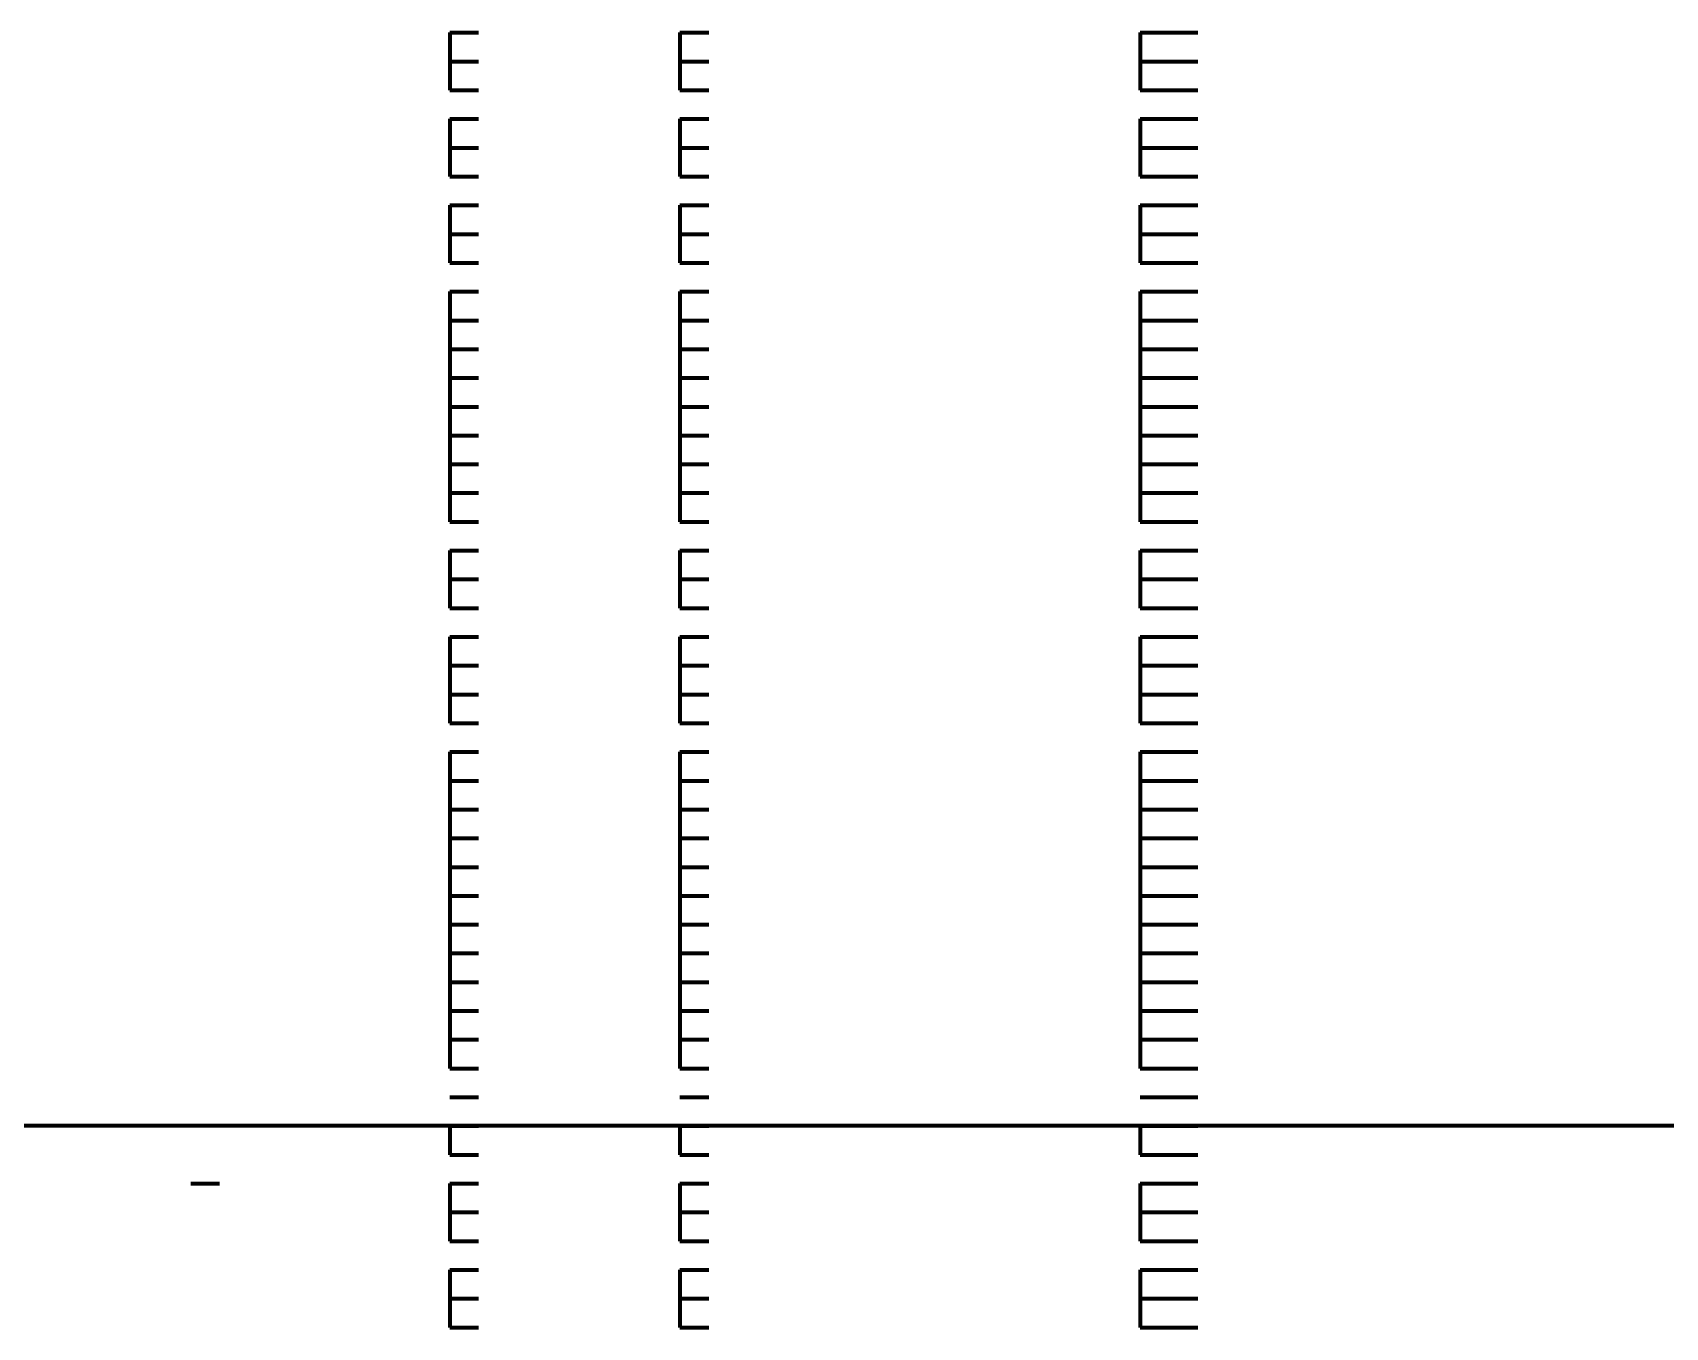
# Model space of a CAD drawing. Header units: inches. Extents: x 16 to 776, y 37 to 575.
# Drawn here: x 306.25 to 315.71, y 320 to 327.5 of the extents above; entities that cross this region are included whole.
import ezdxf

# ---------------------------------------------------------------- set-up
doc = ezdxf.new("R2010")
doc.units = ezdxf.units.IN
doc.header["$MEASUREMENT"] = 0
doc.layers.add('P', color=250, linetype='CONTINUOUS', lineweight=100)

msp = doc.modelspace()

# ---------------------------------------------------------------- linework, layer by layer
at = {"layer": 'P', "color": 0, "linetype": 'Continuous'}
for points in [[(308.6667, 327.5), (308.8333, 327.5)], [(308.6667, 327.5), (308.6667, 327.3333)], [(308.6667, 327.5), (308.8333, 327.5)], [(308.8333, 327.5), (308.8333, 327.5)], [(308.8333, 327.5), (308.8333, 327.5)], [(310, 327.5), (310, 327.5)], [(310, 327.5), (310.1667, 327.5)], [(310, 327.5), (310, 327.3333)], [(310, 327.5), (310.1667, 327.5)], [(310, 327.5), (310, 327.5)], [(312.6667, 327.5), (312.8333, 327.5)], [(312.6667, 327.5), (312.6667, 327.3333)], [(312.6667, 327.5), (312.8333, 327.5)], [(312.8333, 327.5), (313, 327.5)], [(312.8333, 327.5), (313, 327.5)], [(308.6667, 327.3333), (308.8333, 327.3333)], [(308.6667, 327.3333), (308.6667, 327.1667)], [(308.6667, 327.3333), (308.8333, 327.3333)], [(308.8333, 327.3333), (308.8333, 327.3333)], [(308.8333, 327.3333), (308.8333, 327.3333)], [(310, 327.3333), (310, 327.3333)], [(310, 327.3333), (310.1667, 327.3333)], [(310, 327.3333), (310, 327.1667)], [(310, 327.3333), (310.1667, 327.3333)], [(310, 327.3333), (310, 327.3333)], [(312.6667, 327.3333), (312.8333, 327.3333)], [(312.6667, 327.3333), (312.6667, 327.1667)], [(312.6667, 327.3333), (312.8333, 327.3333)], [(312.8333, 327.3333), (313, 327.3333)], [(312.8333, 327.3333), (313, 327.3333)], [(308.6667, 327.1667), (308.8333, 327.1667)], [(308.6667, 327.1667), (308.6667, 327.1667)], [(308.6667, 327.1667), (308.8333, 327.1667)], [(308.6667, 327.1667), (308.8333, 327.1667)], [(308.6667, 327.1667), (308.8333, 327.1667)], [(308.8333, 327.1667), (308.8333, 327.1667)], [(308.8333, 327.1667), (308.8333, 327.1667)], [(308.8333, 327.1667), (308.8333, 327.1667)], [(308.8333, 327.1667), (308.8333, 327.1667)], [(310, 327.1667), (310, 327.1667)], [(310, 327.1667), (310.1667, 327.1667)], [(310, 327.1667), (310, 327.1667)], [(310, 327.1667), (310, 327.1667)], [(310, 327.1667), (310.1667, 327.1667)], [(310, 327.1667), (310.1667, 327.1667)], [(310, 327.1667), (310, 327.1667)], [(310, 327.1667), (310.1667, 327.1667)], [(310, 327.1667), (310, 327.1667)], [(312.6667, 327.1667), (312.8333, 327.1667)], [(312.6667, 327.1667), (312.6667, 327.1667)], [(312.6667, 327.1667), (312.8333, 327.1667)], [(312.6667, 327.1667), (312.8333, 327.1667)], [(312.6667, 327.1667), (312.8333, 327.1667)], [(312.8333, 327.1667), (313, 327.1667)], [(312.8333, 327.1667), (313, 327.1667)], [(312.8333, 327.1667), (313, 327.1667)], [(312.8333, 327.1667), (313, 327.1667)], [(308.6667, 327), (308.8333, 327)], [(308.6667, 327), (308.6667, 326.8333)], [(308.6667, 327), (308.8333, 327)], [(308.8333, 327), (308.8333, 327)], [(308.8333, 327), (308.8333, 327)], [(310, 327), (310, 327)], [(310, 327), (310.1667, 327)], [(310, 327), (310, 326.8333)], [(310, 327), (310.1667, 327)], [(310, 327), (310, 327)], [(312.6667, 327), (312.8333, 327)], [(312.6667, 327), (312.6667, 326.8333)], [(312.6667, 327), (312.8333, 327)], [(312.8333, 327), (313, 327)], [(312.8333, 327), (313, 327)], [(308.6667, 326.8333), (308.8333, 326.8333)], [(308.6667, 326.8333), (308.6667, 326.8333)], [(308.6667, 326.8333), (308.8333, 326.8333)], [(308.6667, 326.8333), (308.8333, 326.8333)], [(308.6667, 326.8333), (308.6667, 326.6667)], [(308.6667, 326.8333), (308.8333, 326.8333)], [(308.8333, 326.8333), (308.8333, 326.8333)], [(308.8333, 326.8333), (308.8333, 326.8333)], [(308.8333, 326.8333), (308.8333, 326.8333)], [(308.8333, 326.8333), (308.8333, 326.8333)], [(310, 326.8333), (310, 326.8333)], [(310, 326.8333), (310.1667, 326.8333)], [(310, 326.8333), (310, 326.8333)], [(310, 326.8333), (310, 326.8333)], [(310, 326.8333), (310.1667, 326.8333)], [(310, 326.8333), (310.1667, 326.8333)], [(310, 326.8333), (310, 326.8333)], [(310, 326.8333), (310, 326.6667)], [(310, 326.8333), (310.1667, 326.8333)], [(310, 326.8333), (310, 326.8333)], [(312.6667, 326.8333), (312.8333, 326.8333)], [(312.6667, 326.8333), (312.6667, 326.8333)], [(312.6667, 326.8333), (312.8333, 326.8333)], [(312.6667, 326.8333), (312.8333, 326.8333)], [(312.6667, 326.8333), (312.6667, 326.6667)], [(312.6667, 326.8333), (312.8333, 326.8333)], [(312.8333, 326.8333), (313, 326.8333)], [(312.8333, 326.8333), (313, 326.8333)], [(312.8333, 326.8333), (313, 326.8333)], [(312.8333, 326.8333), (313, 326.8333)], [(308.6667, 326.6667), (308.8333, 326.6667)], [(308.6667, 326.6667), (308.8333, 326.6667)], [(308.8333, 326.6667), (308.8333, 326.6667)], [(308.8333, 326.6667), (308.8333, 326.6667)], [(310, 326.6667), (310, 326.6667)], [(310, 326.6667), (310.1667, 326.6667)], [(310, 326.6667), (310.1667, 326.6667)], [(310, 326.6667), (310, 326.6667)], [(312.6667, 326.6667), (312.8333, 326.6667)], [(312.6667, 326.6667), (312.8333, 326.6667)], [(312.8333, 326.6667), (313, 326.6667)], [(312.8333, 326.6667), (313, 326.6667)], [(308.6667, 326.5), (308.8333, 326.5)], [(308.6667, 326.5), (308.6667, 326.3333)], [(308.6667, 326.5), (308.8333, 326.5)], [(308.8333, 326.5), (308.8333, 326.5)], [(308.8333, 326.5), (308.8333, 326.5)], [(310, 326.5), (310, 326.5)], [(310, 326.5), (310.1667, 326.5)], [(310, 326.5), (310, 326.3333)], [(310, 326.5), (310.1667, 326.5)], [(310, 326.5), (310, 326.5)], [(312.6667, 326.5), (312.8333, 326.5)], [(312.6667, 326.5), (312.6667, 326.3333)], [(312.6667, 326.5), (312.8333, 326.5)], [(312.8333, 326.5), (313, 326.5)], [(312.8333, 326.5), (313, 326.5)], [(308.6667, 326.3333), (308.8333, 326.3333)], [(308.6667, 326.3333), (308.6667, 326.3333)], [(308.6667, 326.3333), (308.8333, 326.3333)], [(308.6667, 326.3333), (308.8333, 326.3333)], [(308.6667, 326.3333), (308.6667, 326.1667)], [(308.6667, 326.3333), (308.8333, 326.3333)], [(308.8333, 326.3333), (308.8333, 326.3333)], [(308.8333, 326.3333), (308.8333, 326.3333)], [(308.8333, 326.3333), (308.8333, 326.3333)], [(308.8333, 326.3333), (308.8333, 326.3333)], [(310, 326.3333), (310, 326.3333)], [(310, 326.3333), (310.1667, 326.3333)], [(310, 326.3333), (310, 326.3333)], [(310, 326.3333), (310, 326.3333)], [(310, 326.3333), (310.1667, 326.3333)], [(310, 326.3333), (310.1667, 326.3333)], [(310, 326.3333), (310, 326.3333)], [(310, 326.3333), (310, 326.1667)], [(310, 326.3333), (310.1667, 326.3333)], [(310, 326.3333), (310, 326.3333)], [(312.6667, 326.3333), (312.8333, 326.3333)], [(312.6667, 326.3333), (312.6667, 326.3333)], [(312.6667, 326.3333), (312.8333, 326.3333)], [(312.6667, 326.3333), (312.8333, 326.3333)], [(312.6667, 326.3333), (312.6667, 326.1667)], [(312.6667, 326.3333), (312.8333, 326.3333)], [(312.8333, 326.3333), (313, 326.3333)], [(312.8333, 326.3333), (313, 326.3333)], [(312.8333, 326.3333), (313, 326.3333)], [(312.8333, 326.3333), (313, 326.3333)], [(308.6667, 326.1667), (308.8333, 326.1667)], [(308.6667, 326.1667), (308.8333, 326.1667)], [(308.8333, 326.1667), (308.8333, 326.1667)], [(308.8333, 326.1667), (308.8333, 326.1667)], [(310, 326.1667), (310, 326.1667)], [(310, 326.1667), (310.1667, 326.1667)], [(310, 326.1667), (310.1667, 326.1667)], [(310, 326.1667), (310, 326.1667)], [(312.6667, 326.1667), (312.8333, 326.1667)], [(312.6667, 326.1667), (312.8333, 326.1667)], [(312.8333, 326.1667), (313, 326.1667)], [(312.8333, 326.1667), (313, 326.1667)], [(308.6667, 326), (308.8333, 326)], [(308.6667, 326), (308.6667, 326)], [(308.6667, 326), (308.8333, 326)], [(308.6667, 326), (308.8333, 326)], [(308.6667, 326), (308.6667, 325.8333)], [(308.6667, 326), (308.8333, 326)], [(308.8333, 326), (308.8333, 326)], [(308.8333, 326), (308.8333, 326)], [(308.8333, 326), (308.8333, 326)], [(308.8333, 326), (308.8333, 326)], [(310, 326), (310, 326)], [(310, 326), (310.1667, 326)], [(310, 326), (310, 326)], [(310, 326), (310, 326)], [(310, 326), (310.1667, 326)], [(310, 326), (310.1667, 326)], [(310, 326), (310, 326)], [(310, 326), (310, 325.8333)], [(310, 326), (310.1667, 326)], [(310, 326), (310, 326)], [(312.6667, 326), (312.8333, 326)], [(312.6667, 326), (312.6667, 326)], [(312.6667, 326), (312.8333, 326)], [(312.6667, 326), (312.8333, 326)], [(312.6667, 326), (312.6667, 325.8333)], [(312.6667, 326), (312.8333, 326)], [(312.8333, 326), (313, 326)], [(312.8333, 326), (313, 326)], [(312.8333, 326), (313, 326)], [(312.8333, 326), (313, 326)], [(308.6667, 325.8333), (308.8333, 325.8333)], [(308.6667, 325.8333), (308.6667, 325.6667)], [(308.6667, 325.8333), (308.8333, 325.8333)], [(308.8333, 325.8333), (308.8333, 325.8333)], [(308.8333, 325.8333), (308.8333, 325.8333)], [(310, 325.8333), (310, 325.8333)], [(310, 325.8333), (310.1667, 325.8333)], [(310, 325.8333), (310, 325.6667)], [(310, 325.8333), (310.1667, 325.8333)], [(310, 325.8333), (310, 325.8333)], [(312.6667, 325.8333), (312.8333, 325.8333)], [(312.6667, 325.8333), (312.6667, 325.6667)], [(312.6667, 325.8333), (312.8333, 325.8333)], [(312.8333, 325.8333), (313, 325.8333)], [(312.8333, 325.8333), (313, 325.8333)], [(308.6667, 325.6667), (308.8333, 325.6667)], [(308.6667, 325.6667), (308.6667, 325.5)], [(308.6667, 325.6667), (308.8333, 325.6667)], [(308.8333, 325.6667), (308.8333, 325.6667)], [(308.8333, 325.6667), (308.8333, 325.6667)], [(310, 325.6667), (310, 325.6667)], [(310, 325.6667), (310.1667, 325.6667)], [(310, 325.6667), (310, 325.5)], [(310, 325.6667), (310.1667, 325.6667)], [(310, 325.6667), (310, 325.6667)], [(312.6667, 325.6667), (312.8333, 325.6667)], [(312.6667, 325.6667), (312.6667, 325.5)], [(312.6667, 325.6667), (312.8333, 325.6667)], [(312.8333, 325.6667), (313, 325.6667)], [(312.8333, 325.6667), (313, 325.6667)], [(308.6667, 325.5), (308.8333, 325.5)], [(308.6667, 325.5), (308.8333, 325.5)], [(308.6667, 325.5), (308.8333, 325.5)], [(308.6667, 325.5), (308.6667, 325.3333)], [(308.6667, 325.5), (308.8333, 325.5)], [(308.8333, 325.5), (308.8333, 325.5)], [(308.8333, 325.5), (308.8333, 325.5)], [(308.8333, 325.5), (308.8333, 325.5)], [(308.8333, 325.5), (308.8333, 325.5)], [(310, 325.5), (310, 325.5)], [(310, 325.5), (310.1667, 325.5)], [(310, 325.5), (310, 325.5)], [(310, 325.5), (310.1667, 325.5)], [(310, 325.5), (310.1667, 325.5)], [(310, 325.5), (310, 325.5)], [(310, 325.5), (310, 325.3333)], [(310, 325.5), (310.1667, 325.5)], [(310, 325.5), (310, 325.5)], [(312.6667, 325.5), (312.8333, 325.5)], [(312.6667, 325.5), (312.8333, 325.5)], [(312.6667, 325.5), (312.8333, 325.5)], [(312.6667, 325.5), (312.6667, 325.3333)], [(312.6667, 325.5), (312.8333, 325.5)], [(312.8333, 325.5), (313, 325.5)], [(312.8333, 325.5), (313, 325.5)], [(312.8333, 325.5), (313, 325.5)], [(312.8333, 325.5), (313, 325.5)], [(308.6667, 325.3333), (308.8333, 325.3333)], [(308.6667, 325.3333), (308.6667, 325.1667)], [(308.6667, 325.3333), (308.8333, 325.3333)], [(308.8333, 325.3333), (308.8333, 325.3333)], [(308.8333, 325.3333), (308.8333, 325.3333)], [(310, 325.3333), (310, 325.3333)], [(310, 325.3333), (310.1667, 325.3333)], [(310, 325.3333), (310, 325.1667)], [(310, 325.3333), (310.1667, 325.3333)], [(310, 325.3333), (310, 325.3333)], [(312.6667, 325.3333), (312.8333, 325.3333)], [(312.6667, 325.3333), (312.6667, 325.1667)], [(312.6667, 325.3333), (312.8333, 325.3333)], [(312.8333, 325.3333), (313, 325.3333)], [(312.8333, 325.3333), (313, 325.3333)], [(308.6667, 325.1667), (308.8333, 325.1667)], [(308.6667, 325.1667), (308.6667, 325)], [(308.6667, 325.1667), (308.8333, 325.1667)], [(308.8333, 325.1667), (308.8333, 325.1667)], [(308.8333, 325.1667), (308.8333, 325.1667)], [(310, 325.1667), (310, 325.1667)], [(310, 325.1667), (310.1667, 325.1667)], [(310, 325.1667), (310, 325)], [(310, 325.1667), (310.1667, 325.1667)], [(310, 325.1667), (310, 325.1667)], [(312.6667, 325.1667), (312.8333, 325.1667)], [(312.6667, 325.1667), (312.6667, 325)], [(312.6667, 325.1667), (312.8333, 325.1667)], [(312.8333, 325.1667), (313, 325.1667)], [(312.8333, 325.1667), (313, 325.1667)], [(308.6667, 325), (308.8333, 325)], [(308.6667, 325), (308.8333, 325)], [(308.6667, 325), (308.8333, 325)], [(308.6667, 325), (308.6667, 324.8333)], [(308.6667, 325), (308.8333, 325)], [(308.8333, 325), (308.8333, 325)], [(308.8333, 325), (308.8333, 325)], [(308.8333, 325), (308.8333, 325)], [(308.8333, 325), (308.8333, 325)], [(310, 325), (310, 325)], [(310, 325), (310.1667, 325)], [(310, 325), (310, 325)], [(310, 325), (310.1667, 325)], [(310, 325), (310.1667, 325)], [(310, 325), (310, 325)], [(310, 325), (310, 324.8333)], [(310, 325), (310.1667, 325)], [(310, 325), (310, 325)], [(312.6667, 325), (312.8333, 325)], [(312.6667, 325), (312.8333, 325)], [(312.6667, 325), (312.8333, 325)], [(312.6667, 325), (312.6667, 324.8333)], [(312.6667, 325), (312.8333, 325)], [(312.8333, 325), (313, 325)], [(312.8333, 325), (313, 325)], [(312.8333, 325), (313, 325)], [(312.8333, 325), (313, 325)], [(308.6667, 324.8333), (308.8333, 324.8333)], [(308.6667, 324.8333), (308.6667, 324.6667)], [(308.6667, 324.8333), (308.8333, 324.8333)], [(308.8333, 324.8333), (308.8333, 324.8333)], [(308.8333, 324.8333), (308.8333, 324.8333)], [(310, 324.8333), (310, 324.8333)], [(310, 324.8333), (310.1667, 324.8333)], [(310, 324.8333), (310, 324.6667)], [(310, 324.8333), (310.1667, 324.8333)], [(310, 324.8333), (310, 324.8333)], [(312.6667, 324.8333), (312.8333, 324.8333)], [(312.6667, 324.8333), (312.6667, 324.6667)], [(312.6667, 324.8333), (312.8333, 324.8333)], [(312.8333, 324.8333), (313, 324.8333)], [(312.8333, 324.8333), (313, 324.8333)], [(308.6667, 324.6667), (308.8333, 324.6667)], [(308.6667, 324.6667), (308.6667, 324.6667)], [(308.6667, 324.6667), (308.8333, 324.6667)], [(308.6667, 324.6667), (308.8333, 324.6667)], [(308.6667, 324.6667), (308.8333, 324.6667)], [(308.8333, 324.6667), (308.8333, 324.6667)], [(308.8333, 324.6667), (308.8333, 324.6667)], [(308.8333, 324.6667), (308.8333, 324.6667)], [(308.8333, 324.6667), (308.8333, 324.6667)], [(310, 324.6667), (310, 324.6667)], [(310, 324.6667), (310.1667, 324.6667)], [(310, 324.6667), (310, 324.6667)], [(310, 324.6667), (310, 324.6667)], [(310, 324.6667), (310.1667, 324.6667)], [(310, 324.6667), (310.1667, 324.6667)], [(310, 324.6667), (310, 324.6667)], [(310, 324.6667), (310.1667, 324.6667)], [(310, 324.6667), (310, 324.6667)], [(312.6667, 324.6667), (312.8333, 324.6667)], [(312.6667, 324.6667), (312.6667, 324.6667)], [(312.6667, 324.6667), (312.8333, 324.6667)], [(312.6667, 324.6667), (312.8333, 324.6667)], [(312.6667, 324.6667), (312.8333, 324.6667)], [(312.8333, 324.6667), (313, 324.6667)], [(312.8333, 324.6667), (313, 324.6667)], [(312.8333, 324.6667), (313, 324.6667)], [(312.8333, 324.6667), (313, 324.6667)], [(308.6667, 324.5), (308.8333, 324.5)], [(308.6667, 324.5), (308.6667, 324.3333)], [(308.6667, 324.5), (308.8333, 324.5)], [(308.8333, 324.5), (308.8333, 324.5)], [(308.8333, 324.5), (308.8333, 324.5)], [(310, 324.5), (310, 324.5)], [(310, 324.5), (310.1667, 324.5)], [(310, 324.5), (310, 324.3333)], [(310, 324.5), (310.1667, 324.5)], [(310, 324.5), (310, 324.5)], [(312.6667, 324.5), (312.8333, 324.5)], [(312.6667, 324.5), (312.6667, 324.3333)], [(312.6667, 324.5), (312.8333, 324.5)], [(312.8333, 324.5), (313, 324.5)], [(312.8333, 324.5), (313, 324.5)], [(308.6667, 324.3333), (308.8333, 324.3333)], [(308.6667, 324.3333), (308.6667, 324.1667)], [(308.6667, 324.3333), (308.8333, 324.3333)], [(308.8333, 324.3333), (308.8333, 324.3333)], [(308.8333, 324.3333), (308.8333, 324.3333)], [(310, 324.3333), (310, 324.3333)], [(310, 324.3333), (310.1667, 324.3333)], [(310, 324.3333), (310, 324.1667)], [(310, 324.3333), (310.1667, 324.3333)], [(310, 324.3333), (310, 324.3333)], [(312.6667, 324.3333), (312.8333, 324.3333)], [(312.6667, 324.3333), (312.6667, 324.1667)], [(312.6667, 324.3333), (312.8333, 324.3333)], [(312.8333, 324.3333), (313, 324.3333)], [(312.8333, 324.3333), (313, 324.3333)], [(308.6667, 324.1667), (308.8333, 324.1667)], [(308.6667, 324.1667), (308.6667, 324.1667)], [(308.6667, 324.1667), (308.8333, 324.1667)], [(308.6667, 324.1667), (308.8333, 324.1667)], [(308.6667, 324.1667), (308.8333, 324.1667)], [(308.8333, 324.1667), (308.8333, 324.1667)], [(308.8333, 324.1667), (308.8333, 324.1667)], [(308.8333, 324.1667), (308.8333, 324.1667)], [(308.8333, 324.1667), (308.8333, 324.1667)], [(310, 324.1667), (310, 324.1667)], [(310, 324.1667), (310.1667, 324.1667)], [(310, 324.1667), (310, 324.1667)], [(310, 324.1667), (310, 324.1667)], [(310, 324.1667), (310.1667, 324.1667)], [(310, 324.1667), (310.1667, 324.1667)], [(310, 324.1667), (310, 324.1667)], [(310, 324.1667), (310.1667, 324.1667)], [(310, 324.1667), (310, 324.1667)], [(312.6667, 324.1667), (312.8333, 324.1667)], [(312.6667, 324.1667), (312.6667, 324.1667)], [(312.6667, 324.1667), (312.8333, 324.1667)], [(312.6667, 324.1667), (312.8333, 324.1667)], [(312.6667, 324.1667), (312.8333, 324.1667)], [(312.8333, 324.1667), (313, 324.1667)], [(312.8333, 324.1667), (313, 324.1667)], [(312.8333, 324.1667), (313, 324.1667)], [(312.8333, 324.1667), (313, 324.1667)], [(308.6667, 324), (308.8333, 324)], [(308.6667, 324), (308.6667, 323.8333)], [(308.6667, 324), (308.8333, 324)], [(308.8333, 324), (308.8333, 324)], [(308.8333, 324), (308.8333, 324)], [(310, 324), (310, 324)], [(310, 324), (310.1667, 324)], [(310, 324), (310, 323.8333)], [(310, 324), (310.1667, 324)], [(310, 324), (310, 324)], [(312.6667, 324), (312.8333, 324)], [(312.6667, 324), (312.6667, 323.8333)], [(312.6667, 324), (312.8333, 324)], [(312.8333, 324), (313, 324)], [(312.8333, 324), (313, 324)], [(308.6667, 323.8333), (308.8333, 323.8333)], [(308.6667, 323.8333), (308.6667, 323.8333)], [(308.6667, 323.8333), (308.8333, 323.8333)], [(308.6667, 323.8333), (308.8333, 323.8333)], [(308.6667, 323.8333), (308.6667, 323.6667)], [(308.6667, 323.8333), (308.8333, 323.8333)], [(308.8333, 323.8333), (308.8333, 323.8333)], [(308.8333, 323.8333), (308.8333, 323.8333)], [(308.8333, 323.8333), (308.8333, 323.8333)], [(308.8333, 323.8333), (308.8333, 323.8333)], [(310, 323.8333), (310, 323.8333)], [(310, 323.8333), (310.1667, 323.8333)], [(310, 323.8333), (310, 323.8333)], [(310, 323.8333), (310, 323.8333)], [(310, 323.8333), (310.1667, 323.8333)], [(310, 323.8333), (310.1667, 323.8333)], [(310, 323.8333), (310, 323.8333)], [(310, 323.8333), (310, 323.6667)], [(310, 323.8333), (310.1667, 323.8333)], [(310, 323.8333), (310, 323.8333)], [(312.6667, 323.8333), (312.8333, 323.8333)], [(312.6667, 323.8333), (312.6667, 323.8333)], [(312.6667, 323.8333), (312.8333, 323.8333)], [(312.6667, 323.8333), (312.8333, 323.8333)], [(312.6667, 323.8333), (312.6667, 323.6667)], [(312.6667, 323.8333), (312.8333, 323.8333)], [(312.8333, 323.8333), (313, 323.8333)], [(312.8333, 323.8333), (313, 323.8333)], [(312.8333, 323.8333), (313, 323.8333)], [(312.8333, 323.8333), (313, 323.8333)], [(308.6667, 323.6667), (308.8333, 323.6667)], [(308.6667, 323.6667), (308.6667, 323.5)], [(308.6667, 323.6667), (308.8333, 323.6667)], [(308.8333, 323.6667), (308.8333, 323.6667)], [(308.8333, 323.6667), (308.8333, 323.6667)], [(310, 323.6667), (310, 323.6667)], [(310, 323.6667), (310.1667, 323.6667)], [(310, 323.6667), (310, 323.5)], [(310, 323.6667), (310.1667, 323.6667)], [(310, 323.6667), (310, 323.6667)], [(312.6667, 323.6667), (312.8333, 323.6667)], [(312.6667, 323.6667), (312.6667, 323.5)], [(312.6667, 323.6667), (312.8333, 323.6667)], [(312.8333, 323.6667), (313, 323.6667)], [(312.8333, 323.6667), (313, 323.6667)], [(308.6667, 323.5), (308.8333, 323.5)], [(308.6667, 323.5), (308.8333, 323.5)], [(308.8333, 323.5), (308.8333, 323.5)], [(308.8333, 323.5), (308.8333, 323.5)], [(310, 323.5), (310, 323.5)], [(310, 323.5), (310.1667, 323.5)], [(310, 323.5), (310.1667, 323.5)], [(310, 323.5), (310, 323.5)], [(312.6667, 323.5), (312.8333, 323.5)], [(312.6667, 323.5), (312.8333, 323.5)], [(312.8333, 323.5), (313, 323.5)], [(312.8333, 323.5), (313, 323.5)], [(308.6667, 323.3333), (308.8333, 323.3333)], [(308.6667, 323.3333), (308.6667, 323.3333)], [(308.6667, 323.3333), (308.8333, 323.3333)], [(308.6667, 323.3333), (308.8333, 323.3333)], [(308.6667, 323.3333), (308.6667, 323.1667)], [(308.6667, 323.3333), (308.8333, 323.3333)], [(308.8333, 323.3333), (308.8333, 323.3333)], [(308.8333, 323.3333), (308.8333, 323.3333)], [(308.8333, 323.3333), (308.8333, 323.3333)], [(308.8333, 323.3333), (308.8333, 323.3333)], [(310, 323.3333), (310, 323.3333)], [(310, 323.3333), (310.1667, 323.3333)], [(310, 323.3333), (310, 323.3333)], [(310, 323.3333), (310, 323.3333)], [(310, 323.3333), (310.1667, 323.3333)], [(310, 323.3333), (310.1667, 323.3333)], [(310, 323.3333), (310, 323.3333)], [(310, 323.3333), (310, 323.1667)], [(310, 323.3333), (310.1667, 323.3333)], [(310, 323.3333), (310, 323.3333)], [(312.6667, 323.3333), (312.8333, 323.3333)], [(312.6667, 323.3333), (312.6667, 323.3333)], [(312.6667, 323.3333), (312.8333, 323.3333)], [(312.6667, 323.3333), (312.8333, 323.3333)], [(312.6667, 323.3333), (312.6667, 323.1667)], [(312.6667, 323.3333), (312.8333, 323.3333)], [(312.8333, 323.3333), (313, 323.3333)], [(312.8333, 323.3333), (313, 323.3333)], [(312.8333, 323.3333), (313, 323.3333)], [(312.8333, 323.3333), (313, 323.3333)], [(308.6667, 323.1667), (308.8333, 323.1667)], [(308.6667, 323.1667), (308.6667, 323)], [(308.6667, 323.1667), (308.8333, 323.1667)], [(308.8333, 323.1667), (308.8333, 323.1667)], [(308.8333, 323.1667), (308.8333, 323.1667)], [(310, 323.1667), (310, 323.1667)], [(310, 323.1667), (310.1667, 323.1667)], [(310, 323.1667), (310, 323)], [(310, 323.1667), (310.1667, 323.1667)], [(310, 323.1667), (310, 323.1667)], [(312.6667, 323.1667), (312.8333, 323.1667)], [(312.6667, 323.1667), (312.6667, 323)], [(312.6667, 323.1667), (312.8333, 323.1667)], [(312.8333, 323.1667), (313, 323.1667)], [(312.8333, 323.1667), (313, 323.1667)], [(308.6667, 323), (308.8333, 323)], [(308.6667, 323), (308.8333, 323)], [(308.6667, 323), (308.8333, 323)], [(308.6667, 323), (308.6667, 322.8333)], [(308.6667, 323), (308.8333, 323)], [(308.8333, 323), (308.8333, 323)], [(308.8333, 323), (308.8333, 323)], [(308.8333, 323), (308.8333, 323)], [(308.8333, 323), (308.8333, 323)], [(310, 323), (310, 323)], [(310, 323), (310.1667, 323)], [(310, 323), (310, 323)], [(310, 323), (310.1667, 323)], [(310, 323), (310.1667, 323)], [(310, 323), (310, 323)], [(310, 323), (310, 322.8333)], [(310, 323), (310.1667, 323)], [(310, 323), (310, 323)], [(312.6667, 323), (312.8333, 323)], [(312.6667, 323), (312.8333, 323)], [(312.6667, 323), (312.8333, 323)], [(312.6667, 323), (312.6667, 322.8333)], [(312.6667, 323), (312.8333, 323)], [(312.8333, 323), (313, 323)], [(312.8333, 323), (313, 323)], [(312.8333, 323), (313, 323)], [(312.8333, 323), (313, 323)], [(308.6667, 322.8333), (308.8333, 322.8333)], [(308.6667, 322.8333), (308.6667, 322.6667)], [(308.6667, 322.8333), (308.8333, 322.8333)], [(308.8333, 322.8333), (308.8333, 322.8333)], [(308.8333, 322.8333), (308.8333, 322.8333)], [(310, 322.8333), (310, 322.8333)], [(310, 322.8333), (310.1667, 322.8333)], [(310, 322.8333), (310, 322.6667)], [(310, 322.8333), (310.1667, 322.8333)], [(310, 322.8333), (310, 322.8333)], [(312.6667, 322.8333), (312.8333, 322.8333)], [(312.6667, 322.8333), (312.6667, 322.6667)], [(312.6667, 322.8333), (312.8333, 322.8333)], [(312.8333, 322.8333), (313, 322.8333)], [(312.8333, 322.8333), (313, 322.8333)], [(308.6667, 322.6667), (308.8333, 322.6667)], [(308.6667, 322.6667), (308.6667, 322.5)], [(308.6667, 322.6667), (308.8333, 322.6667)], [(308.8333, 322.6667), (308.8333, 322.6667)], [(308.8333, 322.6667), (308.8333, 322.6667)], [(310, 322.6667), (310, 322.6667)], [(310, 322.6667), (310.1667, 322.6667)], [(310, 322.6667), (310, 322.5)], [(310, 322.6667), (310.1667, 322.6667)], [(310, 322.6667), (310, 322.6667)], [(312.6667, 322.6667), (312.8333, 322.6667)], [(312.6667, 322.6667), (312.6667, 322.5)], [(312.6667, 322.6667), (312.8333, 322.6667)], [(312.8333, 322.6667), (313, 322.6667)], [(312.8333, 322.6667), (313, 322.6667)], [(308.6667, 322.5), (308.8333, 322.5)], [(308.6667, 322.5), (308.8333, 322.5)], [(308.6667, 322.5), (308.8333, 322.5)], [(308.6667, 322.5), (308.6667, 322.3333)], [(308.6667, 322.5), (308.8333, 322.5)], [(308.8333, 322.5), (308.8333, 322.5)], [(308.8333, 322.5), (308.8333, 322.5)], [(308.8333, 322.5), (308.8333, 322.5)], [(308.8333, 322.5), (308.8333, 322.5)], [(310, 322.5), (310, 322.5)], [(310, 322.5), (310.1667, 322.5)], [(310, 322.5), (310, 322.5)], [(310, 322.5), (310.1667, 322.5)], [(310, 322.5), (310.1667, 322.5)], [(310, 322.5), (310, 322.5)], [(310, 322.5), (310, 322.3333)], [(310, 322.5), (310.1667, 322.5)], [(310, 322.5), (310, 322.5)], [(312.6667, 322.5), (312.8333, 322.5)], [(312.6667, 322.5), (312.8333, 322.5)], [(312.6667, 322.5), (312.8333, 322.5)], [(312.6667, 322.5), (312.6667, 322.3333)], [(312.6667, 322.5), (312.8333, 322.5)], [(312.8333, 322.5), (313, 322.5)], [(312.8333, 322.5), (313, 322.5)], [(312.8333, 322.5), (313, 322.5)], [(312.8333, 322.5), (313, 322.5)], [(308.6667, 322.3333), (308.8333, 322.3333)], [(308.6667, 322.3333), (308.6667, 322.1667)], [(308.6667, 322.3333), (308.8333, 322.3333)], [(308.8333, 322.3333), (308.8333, 322.3333)], [(308.8333, 322.3333), (308.8333, 322.3333)], [(310, 322.3333), (310, 322.3333)], [(310, 322.3333), (310.1667, 322.3333)], [(310, 322.3333), (310, 322.1667)], [(310, 322.3333), (310.1667, 322.3333)], [(310, 322.3333), (310, 322.3333)], [(312.6667, 322.3333), (312.8333, 322.3333)], [(312.6667, 322.3333), (312.6667, 322.1667)], [(312.6667, 322.3333), (312.8333, 322.3333)], [(312.8333, 322.3333), (313, 322.3333)], [(312.8333, 322.3333), (313, 322.3333)], [(308.6667, 322.1667), (308.8333, 322.1667)], [(308.6667, 322.1667), (308.6667, 322)], [(308.6667, 322.1667), (308.8333, 322.1667)], [(308.8333, 322.1667), (308.8333, 322.1667)], [(308.8333, 322.1667), (308.8333, 322.1667)], [(310, 322.1667), (310, 322.1667)], [(310, 322.1667), (310.1667, 322.1667)], [(310, 322.1667), (310, 322)], [(310, 322.1667), (310.1667, 322.1667)], [(310, 322.1667), (310, 322.1667)], [(312.6667, 322.1667), (312.8333, 322.1667)], [(312.6667, 322.1667), (312.6667, 322)], [(312.6667, 322.1667), (312.8333, 322.1667)], [(312.8333, 322.1667), (313, 322.1667)], [(312.8333, 322.1667), (313, 322.1667)], [(308.6667, 322), (308.8333, 322)], [(308.6667, 322), (308.8333, 322)], [(308.6667, 322), (308.8333, 322)], [(308.6667, 322), (308.6667, 321.8333)], [(308.6667, 322), (308.8333, 322)], [(308.8333, 322), (308.8333, 322)], [(308.8333, 322), (308.8333, 322)], [(308.8333, 322), (308.8333, 322)], [(308.8333, 322), (308.8333, 322)], [(310, 322), (310, 322)], [(310, 322), (310.1667, 322)], [(310, 322), (310, 322)], [(310, 322), (310.1667, 322)], [(310, 322), (310.1667, 322)], [(310, 322), (310, 322)], [(310, 322), (310, 321.8333)], [(310, 322), (310.1667, 322)], [(310, 322), (310, 322)], [(312.6667, 322), (312.8333, 322)], [(312.6667, 322), (312.8333, 322)], [(312.6667, 322), (312.8333, 322)], [(312.6667, 322), (312.6667, 321.8333)], [(312.6667, 322), (312.8333, 322)], [(312.8333, 322), (313, 322)], [(312.8333, 322), (313, 322)], [(312.8333, 322), (313, 322)], [(312.8333, 322), (313, 322)], [(308.6667, 321.8333), (308.8333, 321.8333)], [(308.6667, 321.8333), (308.6667, 321.6667)], [(308.6667, 321.8333), (308.8333, 321.8333)], [(308.8333, 321.8333), (308.8333, 321.8333)], [(308.8333, 321.8333), (308.8333, 321.8333)], [(310, 321.8333), (310, 321.8333)], [(310, 321.8333), (310.1667, 321.8333)], [(310, 321.8333), (310, 321.6667)], [(310, 321.8333), (310.1667, 321.8333)], [(310, 321.8333), (310, 321.8333)], [(312.6667, 321.8333), (312.8333, 321.8333)], [(312.6667, 321.8333), (312.6667, 321.6667)], [(312.6667, 321.8333), (312.8333, 321.8333)], [(312.8333, 321.8333), (313, 321.8333)], [(312.8333, 321.8333), (313, 321.8333)], [(308.6667, 321.6667), (308.8333, 321.6667)], [(308.6667, 321.6667), (308.6667, 321.6667)], [(308.6667, 321.6667), (308.8333, 321.6667)], [(308.6667, 321.6667), (308.8333, 321.6667)], [(308.6667, 321.6667), (308.6667, 321.5)], [(308.6667, 321.6667), (308.8333, 321.6667)], [(308.8333, 321.6667), (308.8333, 321.6667)], [(308.8333, 321.6667), (308.8333, 321.6667)], [(308.8333, 321.6667), (308.8333, 321.6667)], [(308.8333, 321.6667), (308.8333, 321.6667)], [(310, 321.6667), (310, 321.6667)], [(310, 321.6667), (310.1667, 321.6667)], [(310, 321.6667), (310, 321.6667)], [(310, 321.6667), (310, 321.6667)], [(310, 321.6667), (310.1667, 321.6667)], [(310, 321.6667), (310.1667, 321.6667)], [(310, 321.6667), (310, 321.6667)], [(310, 321.6667), (310, 321.5)], [(310, 321.6667), (310.1667, 321.6667)], [(310, 321.6667), (310, 321.6667)], [(312.6667, 321.6667), (312.8333, 321.6667)], [(312.6667, 321.6667), (312.6667, 321.6667)], [(312.6667, 321.6667), (312.8333, 321.6667)], [(312.6667, 321.6667), (312.8333, 321.6667)], [(312.6667, 321.6667), (312.6667, 321.5)], [(312.6667, 321.6667), (312.8333, 321.6667)], [(312.8333, 321.6667), (313, 321.6667)], [(312.8333, 321.6667), (313, 321.6667)], [(312.8333, 321.6667), (313, 321.6667)], [(312.8333, 321.6667), (313, 321.6667)], [(308.6667, 321.5), (308.8333, 321.5)], [(308.6667, 321.5), (308.8333, 321.5)], [(308.6667, 321.5), (308.8333, 321.5)], [(308.8333, 321.5), (308.8333, 321.5)], [(308.8333, 321.5), (308.8333, 321.5)], [(308.8333, 321.5), (308.8333, 321.5)], [(310, 321.5), (310, 321.5)], [(310, 321.5), (310.1667, 321.5)], [(310, 321.5), (310.1667, 321.5)], [(310, 321.5), (310, 321.5)], [(310, 321.5), (310.1667, 321.5)], [(310, 321.5), (310, 321.5)], [(312.6667, 321.5), (312.8333, 321.5)], [(312.6667, 321.5), (312.8333, 321.5)], [(312.6667, 321.5), (312.8333, 321.5)], [(312.8333, 321.5), (313, 321.5)], [(312.8333, 321.5), (313, 321.5)], [(312.8333, 321.5), (313, 321.5)], [(308.6667, 321.3333), (308.8333, 321.3333)], [(308.6667, 321.3333), (308.8333, 321.3333)], [(308.6667, 321.3333), (308.8333, 321.3333)], [(308.8333, 321.3333), (308.8333, 321.3333)], [(308.8333, 321.3333), (308.8333, 321.3333)], [(308.8333, 321.3333), (308.8333, 321.3333)], [(310, 321.3333), (310, 321.3333)], [(310, 321.3333), (310.1667, 321.3333)], [(310, 321.3333), (310, 321.3333)], [(310, 321.3333), (310.1667, 321.3333)], [(310, 321.3333), (310.1667, 321.3333)], [(310, 321.3333), (310, 321.3333)], [(312.6667, 321.3333), (312.8333, 321.3333)], [(312.6667, 321.3333), (312.8333, 321.3333)], [(312.6667, 321.3333), (312.8333, 321.3333)], [(312.8333, 321.3333), (313, 321.3333)], [(312.8333, 321.3333), (313, 321.3333)], [(312.8333, 321.3333), (313, 321.3333)], [(325, 321.1667), (245.8333, 321.1667)], [(308.6667, 321.1667), (308.8333, 321.1667)], [(308.6667, 321.1667), (308.6667, 321.1667)], [(308.6667, 321.1667), (308.8333, 321.1667)], [(308.6667, 321.1667), (308.8333, 321.1667)], [(308.6667, 321.1667), (308.6667, 321)], [(308.6667, 321.1667), (308.8333, 321.1667)], [(308.8333, 321.1667), (308.8333, 321.1667)], [(308.8333, 321.1667), (308.8333, 321.1667)], [(308.8333, 321.1667), (308.8333, 321.1667)], [(308.8333, 321.1667), (308.8333, 321.1667)], [(310, 321.1667), (310, 321.1667)], [(310, 321.1667), (310.1667, 321.1667)], [(310, 321.1667), (310, 321.1667)], [(310, 321.1667), (310, 321.1667)], [(310, 321.1667), (310.1667, 321.1667)], [(310, 321.1667), (310.1667, 321.1667)], [(310, 321.1667), (310, 321.1667)], [(310, 321.1667), (310, 321)], [(310, 321.1667), (310.1667, 321.1667)], [(310, 321.1667), (310, 321.1667)], [(312.6667, 321.1667), (312.8333, 321.1667)], [(312.6667, 321.1667), (312.6667, 321.1667)], [(312.6667, 321.1667), (312.8333, 321.1667)], [(312.6667, 321.1667), (312.8333, 321.1667)], [(312.6667, 321.1667), (312.6667, 321)], [(312.6667, 321.1667), (312.8333, 321.1667)], [(312.8333, 321.1667), (313, 321.1667)], [(312.8333, 321.1667), (313, 321.1667)], [(312.8333, 321.1667), (313, 321.1667)], [(312.8333, 321.1667), (313, 321.1667)], [(308.6667, 321), (308.8333, 321)], [(308.6667, 321), (308.8333, 321)], [(308.6667, 321), (308.8333, 321)], [(308.8333, 321), (308.8333, 321)], [(308.8333, 321), (308.8333, 321)], [(308.8333, 321), (308.8333, 321)], [(310, 321), (310, 321)], [(310, 321), (310.1667, 321)], [(310, 321), (310.1667, 321)], [(310, 321), (310, 321)], [(310, 321), (310.1667, 321)], [(310, 321), (310, 321)], [(312.6667, 321), (312.8333, 321)], [(312.6667, 321), (312.8333, 321)], [(312.6667, 321), (312.8333, 321)], [(312.8333, 321), (313, 321)], [(312.8333, 321), (313, 321)], [(312.8333, 321), (313, 321)], [(307.1667, 320.8333), (307.3333, 320.8333)], [(308.6667, 320.8333), (308.8333, 320.8333)], [(308.6667, 320.8333), (308.8333, 320.8333)], [(308.6667, 320.8333), (308.8333, 320.8333)], [(308.6667, 320.8333), (308.8333, 320.8333)], [(308.6667, 320.8333), (308.6667, 320.6667)], [(308.6667, 320.8333), (308.8333, 320.8333)], [(308.8333, 320.8333), (308.8333, 320.8333)], [(308.8333, 320.8333), (308.8333, 320.8333)], [(308.8333, 320.8333), (308.8333, 320.8333)], [(308.8333, 320.8333), (308.8333, 320.8333)], [(308.8333, 320.8333), (308.8333, 320.8333)], [(310, 320.8333), (310, 320.8333)], [(310, 320.8333), (310.1667, 320.8333)], [(310, 320.8333), (310, 320.8333)], [(310, 320.8333), (310.1667, 320.8333)], [(310, 320.8333), (310, 320.8333)], [(310, 320.8333), (310.1667, 320.8333)], [(310, 320.8333), (310.1667, 320.8333)], [(310, 320.8333), (310, 320.8333)], [(310, 320.8333), (310, 320.6667)], [(310, 320.8333), (310.1667, 320.8333)], [(310, 320.8333), (310, 320.8333)], [(312.6667, 320.8333), (312.8333, 320.8333)], [(312.6667, 320.8333), (312.8333, 320.8333)], [(312.6667, 320.8333), (312.8333, 320.8333)], [(312.6667, 320.8333), (312.8333, 320.8333)], [(312.6667, 320.8333), (312.6667, 320.6667)], [(312.6667, 320.8333), (312.8333, 320.8333)], [(312.8333, 320.8333), (313, 320.8333)], [(312.8333, 320.8333), (313, 320.8333)], [(312.8333, 320.8333), (313, 320.8333)], [(312.8333, 320.8333), (313, 320.8333)], [(312.8333, 320.8333), (313, 320.8333)], [(308.6667, 320.6667), (308.8333, 320.6667)], [(308.6667, 320.6667), (308.6667, 320.5)], [(308.6667, 320.6667), (308.8333, 320.6667)], [(308.8333, 320.6667), (308.8333, 320.6667)], [(308.8333, 320.6667), (308.8333, 320.6667)], [(310, 320.6667), (310, 320.6667)], [(310, 320.6667), (310.1667, 320.6667)], [(310, 320.6667), (310, 320.5)], [(310, 320.6667), (310.1667, 320.6667)], [(310, 320.6667), (310, 320.6667)], [(312.6667, 320.6667), (312.8333, 320.6667)], [(312.6667, 320.6667), (312.6667, 320.5)], [(312.6667, 320.6667), (312.8333, 320.6667)], [(312.8333, 320.6667), (313, 320.6667)], [(312.8333, 320.6667), (313, 320.6667)], [(308.6667, 320.5), (308.8333, 320.5)], [(308.6667, 320.5), (308.8333, 320.5)], [(308.6667, 320.5), (308.8333, 320.5)], [(308.8333, 320.5), (308.8333, 320.5)], [(308.8333, 320.5), (308.8333, 320.5)], [(308.8333, 320.5), (308.8333, 320.5)], [(310, 320.5), (310, 320.5)], [(310, 320.5), (310.1667, 320.5)], [(310, 320.5), (310.1667, 320.5)], [(310, 320.5), (310, 320.5)], [(310, 320.5), (310.1667, 320.5)], [(310, 320.5), (310, 320.5)], [(312.6667, 320.5), (312.8333, 320.5)], [(312.6667, 320.5), (312.8333, 320.5)], [(312.6667, 320.5), (312.8333, 320.5)], [(312.8333, 320.5), (313, 320.5)], [(312.8333, 320.5), (313, 320.5)], [(312.8333, 320.5), (313, 320.5)], [(308.6667, 320.3333), (308.8333, 320.3333)], [(308.6667, 320.3333), (308.8333, 320.3333)], [(308.6667, 320.3333), (308.8333, 320.3333)], [(308.6667, 320.3333), (308.8333, 320.3333)], [(308.6667, 320.3333), (308.6667, 320.1667)], [(308.6667, 320.3333), (308.8333, 320.3333)], [(308.8333, 320.3333), (308.8333, 320.3333)], [(308.8333, 320.3333), (308.8333, 320.3333)], [(308.8333, 320.3333), (308.8333, 320.3333)], [(308.8333, 320.3333), (308.8333, 320.3333)], [(308.8333, 320.3333), (308.8333, 320.3333)], [(310, 320.3333), (310, 320.3333)], [(310, 320.3333), (310.1667, 320.3333)], [(310, 320.3333), (310, 320.3333)], [(310, 320.3333), (310.1667, 320.3333)], [(310, 320.3333), (310, 320.3333)], [(310, 320.3333), (310.1667, 320.3333)], [(310, 320.3333), (310.1667, 320.3333)], [(310, 320.3333), (310, 320.3333)], [(310, 320.3333), (310, 320.1667)], [(310, 320.3333), (310.1667, 320.3333)], [(310, 320.3333), (310, 320.3333)], [(312.6667, 320.3333), (312.8333, 320.3333)], [(312.6667, 320.3333), (312.8333, 320.3333)], [(312.6667, 320.3333), (312.8333, 320.3333)], [(312.6667, 320.3333), (312.8333, 320.3333)], [(312.6667, 320.3333), (312.6667, 320.1667)], [(312.6667, 320.3333), (312.8333, 320.3333)], [(312.8333, 320.3333), (313, 320.3333)], [(312.8333, 320.3333), (313, 320.3333)], [(312.8333, 320.3333), (313, 320.3333)], [(312.8333, 320.3333), (313, 320.3333)], [(312.8333, 320.3333), (313, 320.3333)], [(313, 320.3333), (313, 320.3333)], [(308.6667, 320.1667), (308.8333, 320.1667)], [(308.6667, 320.1667), (308.6667, 320)], [(308.6667, 320.1667), (308.8333, 320.1667)], [(308.8333, 320.1667), (308.8333, 320.1667)], [(308.8333, 320.1667), (308.8333, 320.1667)], [(310, 320.1667), (310, 320.1667)], [(310, 320.1667), (310.1667, 320.1667)], [(310, 320.1667), (310, 320)], [(310, 320.1667), (310.1667, 320.1667)], [(310, 320.1667), (310, 320.1667)], [(312.6667, 320.1667), (312.8333, 320.1667)], [(312.6667, 320.1667), (312.6667, 320)], [(312.6667, 320.1667), (312.8333, 320.1667)], [(312.8333, 320.1667), (313, 320.1667)], [(312.8333, 320.1667), (313, 320.1667)], [(308.6667, 320), (308.8333, 320)], [(308.6667, 320), (308.8333, 320)], [(308.6667, 320), (308.8333, 320)], [(308.6667, 320), (308.8333, 320)], [(308.6667, 320), (308.8333, 320)], [(308.6667, 320), (308.8333, 320)], [(308.6667, 320), (308.8333, 320)], [(308.8333, 320), (308.8333, 320)], [(308.8333, 320), (308.8333, 320)], [(308.8333, 320), (308.8333, 320)], [(308.8333, 320), (308.8333, 320)], [(308.8333, 320), (308.8333, 320)], [(308.8333, 320), (308.8333, 320)], [(308.8333, 320), (308.8333, 320)], [(310, 320), (310, 320)], [(310, 320), (310.1667, 320)], [(310, 320), (310, 320)], [(310, 320), (310.1667, 320)], [(310, 320), (310.1667, 320)], [(310, 320), (310, 320)], [(310, 320), (310, 320)], [(310, 320), (310.1667, 320)], [(310, 320), (310.1667, 320)], [(310, 320), (310, 320)], [(310, 320), (310.1667, 320)], [(310, 320), (310, 320)], [(310, 320), (310.1667, 320)], [(310, 320), (310, 320)], [(312.6667, 320), (312.8333, 320)], [(312.6667, 320), (312.8333, 320)], [(312.6667, 320), (312.8333, 320)], [(312.6667, 320), (312.8333, 320)], [(312.6667, 320), (312.8333, 320)], [(312.6667, 320), (312.8333, 320)], [(312.6667, 320), (312.8333, 320)], [(312.8333, 320), (313, 320)], [(312.8333, 320), (313, 320)], [(312.8333, 320), (313, 320)], [(312.8333, 320), (313, 320)], [(312.8333, 320), (313, 320)], [(312.8333, 320), (313, 320)], [(312.8333, 320), (313, 320)]]:
    msp.add_lwpolyline(points, dxfattribs=at)

doc.saveas('drawing.dxf')
